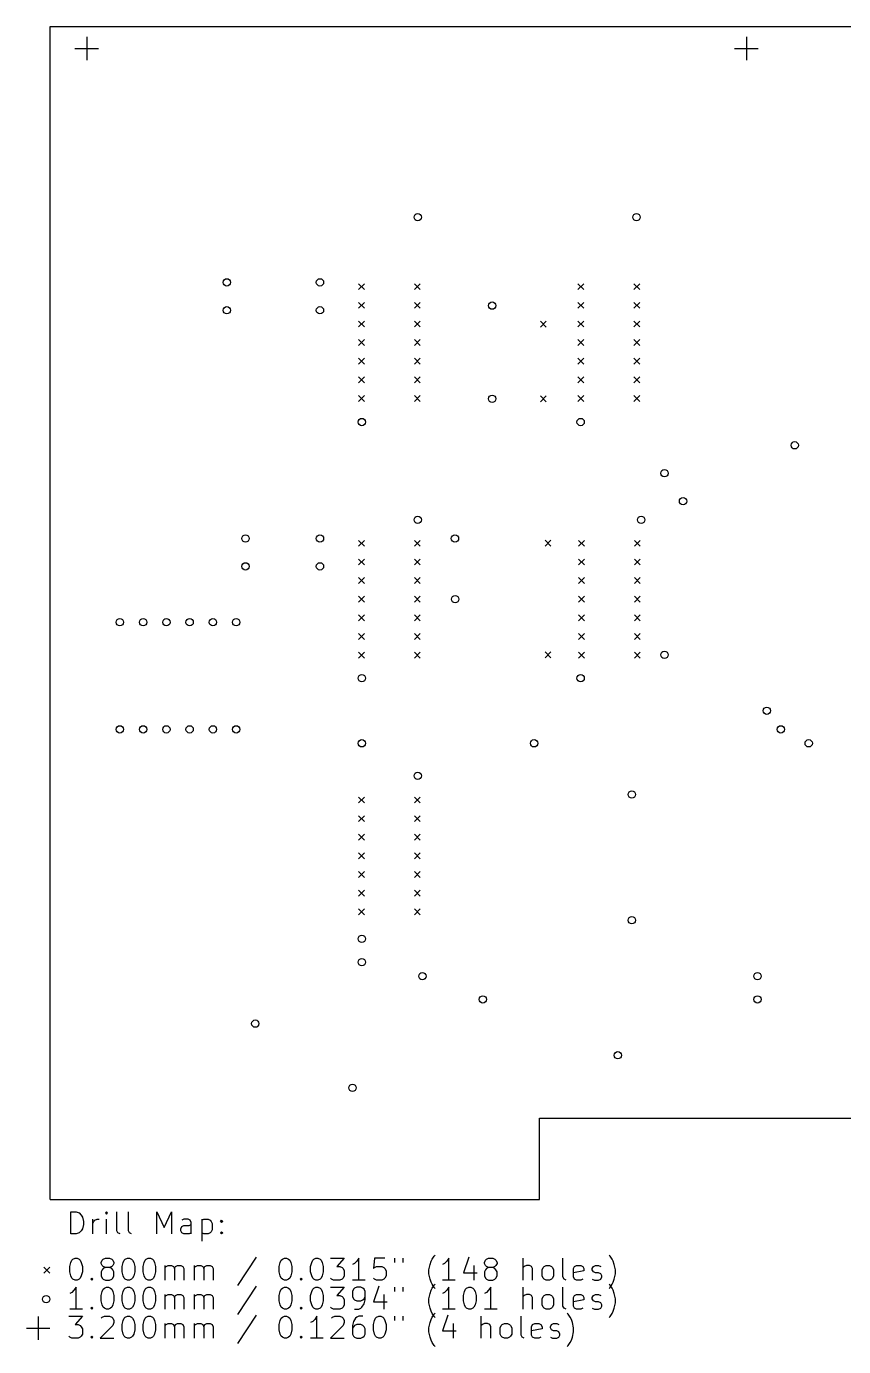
# Model space of a CAD drawing. Extents: x 1.25 to 10.04, y -7.68 to -0.59.
# Drawn here: x 1.25 to 5.64, y -7.68 to -0.59 of the extents above; entities that cross this region are included whole.
import ezdxf

# ---------------------------------------------------------------- set-up
doc = ezdxf.new("R2010")
doc.units = 0
doc.header["$MEASUREMENT"] = 0
doc.layers.add('BLACK', color=7, linetype='CONTINUOUS')

msp = doc.modelspace()

# ---------------------------------------------------------------- linework, layer by layer
at = {"layer": 'BLACK', "linetype": 'CONTINUOUS'}
for p, q in [((1.37795, -0.59055), (10.0394, -0.59055)), ((1.37795, -6.88976), (1.37795, -0.59055)), ((1.51181, -0.70866), (1.6378, -0.70866)), ((1.5748, -0.64567), (1.5748, -0.77165)), ((5.05512, -0.70866), (5.1811, -0.70866)), ((5.11811, -0.64567), (5.11811, -0.77165)), ((3.03543, -1.97244), (3.06693, -2.00394)), ((3.06693, -1.97244), (3.03543, -2.00394)), ((3.33543, -1.97244), (3.36693, -2.00394)), ((3.36693, -1.97244), (3.33543, -2.00394)), ((4.21378, -1.97244), (4.24528, -2.00394)), ((4.24528, -1.97244), (4.21378, -2.00394)), ((4.51378, -1.97244), (4.54528, -2.00394)), ((4.54528, -1.97244), (4.51378, -2.00394)), ((3.03543, -2.07244), (3.06693, -2.10394)), ((3.06693, -2.07244), (3.03543, -2.10394)), ((3.33543, -2.07244), (3.36693, -2.10394)), ((3.36693, -2.07244), (3.33543, -2.10394)), ((4.21378, -2.07244), (4.24528, -2.10394)), ((4.24528, -2.07244), (4.21378, -2.10394)), ((4.51378, -2.07244), (4.54528, -2.10394)), ((4.54528, -2.07244), (4.51378, -2.10394)), ((3.03543, -2.17244), (3.06693, -2.20394)), ((3.06693, -2.17244), (3.03543, -2.20394)), ((3.33543, -2.17244), (3.36693, -2.20394)), ((3.36693, -2.17244), (3.33543, -2.20394)), ((4.0122, -2.17402), (4.0437, -2.20551)), ((4.0437, -2.17402), (4.0122, -2.20551)), ((4.21378, -2.17244), (4.24528, -2.20394)), ((4.24528, -2.17244), (4.21378, -2.20394)), ((4.51378, -2.17244), (4.54528, -2.20394)), ((4.54528, -2.17244), (4.51378, -2.20394)), ((3.03543, -2.27244), (3.06693, -2.30394)), ((3.06693, -2.27244), (3.03543, -2.30394)), ((3.33543, -2.27244), (3.36693, -2.30394)), ((3.36693, -2.27244), (3.33543, -2.30394)), ((4.21378, -2.27244), (4.24528, -2.30394)), ((4.24528, -2.27244), (4.21378, -2.30394)), ((4.51378, -2.27244), (4.54528, -2.30394)), ((4.54528, -2.27244), (4.51378, -2.30394)), ((3.03543, -2.37244), (3.06693, -2.40394)), ((3.06693, -2.37244), (3.03543, -2.40394)), ((3.33543, -2.37244), (3.36693, -2.40394)), ((3.36693, -2.37244), (3.33543, -2.40394)), ((4.21378, -2.37244), (4.24528, -2.40394)), ((4.24528, -2.37244), (4.21378, -2.40394)), ((4.51378, -2.37244), (4.54528, -2.40394)), ((4.54528, -2.37244), (4.51378, -2.40394)), ((3.03543, -2.47244), (3.06693, -2.50394)), ((3.06693, -2.47244), (3.03543, -2.50394)), ((3.33543, -2.47244), (3.36693, -2.50394)), ((3.36693, -2.47244), (3.33543, -2.50394)), ((4.21378, -2.47244), (4.24528, -2.50394)), ((4.24528, -2.47244), (4.21378, -2.50394)), ((4.51378, -2.47244), (4.54528, -2.50394)), ((4.54528, -2.47244), (4.51378, -2.50394)), ((3.03543, -2.57244), (3.06693, -2.60394)), ((3.06693, -2.57244), (3.03543, -2.60394)), ((3.33543, -2.57244), (3.36693, -2.60394)), ((3.36693, -2.57244), (3.33543, -2.60394)), ((4.0122, -2.57402), (4.0437, -2.60551)), ((4.0437, -2.57402), (4.0122, -2.60551)), ((4.21378, -2.57244), (4.24528, -2.60394)), ((4.24528, -2.57244), (4.21378, -2.60394)), ((4.51378, -2.57244), (4.54528, -2.60394)), ((4.54528, -2.57244), (4.51378, -2.60394)), ((3.03543, -3.35039), (3.06693, -3.38189)), ((3.06693, -3.35039), (3.03543, -3.38189)), ((3.33543, -3.35039), (3.36693, -3.38189)), ((3.36693, -3.35039), (3.33543, -3.38189)), ((4.0372, -3.34902), (4.0687, -3.38051)), ((4.0687, -3.34902), (4.0372, -3.38051)), ((4.21654, -3.35039), (4.24803, -3.38189)), ((4.24803, -3.35039), (4.21654, -3.38189)), ((4.51654, -3.35039), (4.54803, -3.38189)), ((4.54803, -3.35039), (4.51654, -3.38189)), ((3.03543, -3.45039), (3.06693, -3.48189)), ((3.06693, -3.45039), (3.03543, -3.48189)), ((3.33543, -3.45039), (3.36693, -3.48189)), ((3.36693, -3.45039), (3.33543, -3.48189)), ((4.21654, -3.45039), (4.24803, -3.48189)), ((4.24803, -3.45039), (4.21654, -3.48189)), ((4.51654, -3.45039), (4.54803, -3.48189)), ((4.54803, -3.45039), (4.51654, -3.48189)), ((3.03543, -3.55039), (3.06693, -3.58189)), ((3.06693, -3.55039), (3.03543, -3.58189)), ((3.33543, -3.55039), (3.36693, -3.58189)), ((3.36693, -3.55039), (3.33543, -3.58189)), ((4.21654, -3.55039), (4.24803, -3.58189)), ((4.24803, -3.55039), (4.21654, -3.58189)), ((4.51654, -3.55039), (4.54803, -3.58189)), ((4.54803, -3.55039), (4.51654, -3.58189)), ((3.03543, -3.65039), (3.06693, -3.68189)), ((3.06693, -3.65039), (3.03543, -3.68189)), ((3.33543, -3.65039), (3.36693, -3.68189)), ((3.36693, -3.65039), (3.33543, -3.68189)), ((4.21654, -3.65039), (4.24803, -3.68189)), ((4.24803, -3.65039), (4.21654, -3.68189)), ((4.51654, -3.65039), (4.54803, -3.68189)), ((4.54803, -3.65039), (4.51654, -3.68189)), ((3.03543, -3.75039), (3.06693, -3.78189)), ((3.06693, -3.75039), (3.03543, -3.78189)), ((3.33543, -3.75039), (3.36693, -3.78189)), ((3.36693, -3.75039), (3.33543, -3.78189)), ((4.21654, -3.75039), (4.24803, -3.78189)), ((4.24803, -3.75039), (4.21654, -3.78189)), ((4.51654, -3.75039), (4.54803, -3.78189)), ((4.54803, -3.75039), (4.51654, -3.78189)), ((3.03543, -3.85039), (3.06693, -3.88189)), ((3.06693, -3.85039), (3.03543, -3.88189)), ((3.33543, -3.85039), (3.36693, -3.88189)), ((3.36693, -3.85039), (3.33543, -3.88189)), ((4.21654, -3.85039), (4.24803, -3.88189)), ((4.24803, -3.85039), (4.21654, -3.88189)), ((4.51654, -3.85039), (4.54803, -3.88189)), ((4.54803, -3.85039), (4.51654, -3.88189)), ((3.03543, -3.95039), (3.06693, -3.98189)), ((3.06693, -3.95039), (3.03543, -3.98189)), ((3.33543, -3.95039), (3.36693, -3.98189)), ((3.36693, -3.95039), (3.33543, -3.98189)), ((4.0372, -3.94902), (4.0687, -3.98051)), ((4.0687, -3.94902), (4.0372, -3.98051)), ((4.21654, -3.95039), (4.24803, -3.98189)), ((4.24803, -3.95039), (4.21654, -3.98189)), ((4.51654, -3.95039), (4.54803, -3.98189)), ((4.54803, -3.95039), (4.51654, -3.98189)), ((3.03543, -4.72835), (3.06693, -4.75984)), ((3.06693, -4.72835), (3.03543, -4.75984)), ((3.33543, -4.72835), (3.36693, -4.75984)), ((3.36693, -4.72835), (3.33543, -4.75984)), ((3.03543, -4.82835), (3.06693, -4.85984)), ((3.06693, -4.82835), (3.03543, -4.85984)), ((3.33543, -4.82835), (3.36693, -4.85984)), ((3.36693, -4.82835), (3.33543, -4.85984)), ((3.03543, -4.92835), (3.06693, -4.95984)), ((3.06693, -4.92835), (3.03543, -4.95984)), ((3.33543, -4.92835), (3.36693, -4.95984)), ((3.36693, -4.92835), (3.33543, -4.95984)), ((3.03543, -5.02835), (3.06693, -5.05984)), ((3.06693, -5.02835), (3.03543, -5.05984)), ((3.33543, -5.02835), (3.36693, -5.05984)), ((3.36693, -5.02835), (3.33543, -5.05984)), ((3.03543, -5.12835), (3.06693, -5.15984)), ((3.06693, -5.12835), (3.03543, -5.15984)), ((3.33543, -5.12835), (3.36693, -5.15984)), ((3.36693, -5.12835), (3.33543, -5.15984)), ((3.03543, -5.22835), (3.06693, -5.25984)), ((3.06693, -5.22835), (3.03543, -5.25984)), ((3.33543, -5.22835), (3.36693, -5.25984)), ((3.36693, -5.22835), (3.33543, -5.25984)), ((3.03543, -5.32835), (3.06693, -5.35984)), ((3.06693, -5.32835), (3.03543, -5.35984)), ((3.33543, -5.32835), (3.36693, -5.35984)), ((3.36693, -5.32835), (3.33543, -5.35984)), ((4.00787, -6.45276), (7.38976, -6.45276)), ((4.00787, -6.88976), (4.00787, -6.45276)), ((1.37795, -6.88976), (4.00787, -6.88976)), ((1.48974, -7.0741), (1.48974, -6.95599)), ((1.48974, -6.95599), (1.51786, -6.95599)), ((1.51786, -6.95599), (1.53473, -6.96161)), ((1.53473, -6.96161), (1.54598, -6.97286)), ((1.54598, -6.97286), (1.5516, -6.98411)), ((1.5516, -6.98411), (1.55723, -7.00661)), ((1.55723, -7.00661), (1.55723, -7.02348)), ((1.60785, -7.0741), (1.60785, -6.99536)), ((1.60785, -7.01786), (1.61347, -7.00661)), ((1.61347, -7.00661), (1.61909, -7.00098)), ((1.61909, -7.00098), (1.63034, -6.99536)), ((1.63034, -6.99536), (1.64159, -6.99536)), ((1.68096, -6.95599), (1.67534, -6.96161)), ((1.67534, -6.96161), (1.68096, -6.96724)), ((1.68659, -6.96161), (1.68096, -6.95599)), ((1.68096, -6.95599), (1.68096, -6.96724)), ((1.68096, -6.96724), (1.68659, -6.96161)), ((1.68096, -7.0741), (1.68096, -6.99536)), ((1.7372, -7.05723), (1.7372, -6.95599)), ((1.79907, -7.05723), (1.79907, -6.95599)), ((1.95093, -7.0741), (1.95093, -6.95599)), ((1.95093, -6.95599), (1.9903, -7.04035)), ((1.9903, -7.04035), (2.02967, -6.95599)), ((2.02967, -6.95599), (2.02967, -7.0741)), ((2.09716, -6.99536), (2.08591, -7.00098)), ((2.11966, -6.99536), (2.09716, -6.99536)), ((2.13091, -7.00098), (2.11966, -6.99536)), ((2.13653, -7.01223), (2.13091, -7.00098)), ((2.13653, -7.0741), (2.13653, -7.01223)), ((2.19277, -6.99536), (2.19277, -7.11347)), ((2.19277, -7.00098), (2.20402, -6.99536)), ((2.20402, -6.99536), (2.22652, -6.99536)), ((2.22652, -6.99536), (2.23777, -7.00098)), ((2.23777, -7.00098), (2.24339, -7.00661)), ((2.24339, -7.00661), (2.24902, -7.01786)), ((2.29401, -7.00661), (2.29963, -7.00098)), ((2.29963, -7.01223), (2.29401, -7.00661)), ((2.29963, -7.00098), (2.30526, -7.00661)), ((2.29963, -7.00098), (2.29963, -7.01223)), ((2.30526, -7.00661), (2.29963, -7.01223)), ((1.51786, -7.0741), (1.48974, -7.0741)), ((1.53473, -7.06848), (1.51786, -7.0741)), ((1.54598, -7.05723), (1.53473, -7.06848)), ((1.5516, -7.04598), (1.54598, -7.05723)), ((1.55723, -7.02348), (1.5516, -7.04598)), ((1.74283, -7.06848), (1.7372, -7.05723)), ((1.75408, -7.0741), (1.74283, -7.06848)), ((1.8047, -7.06848), (1.79907, -7.05723)), ((1.81594, -7.0741), (1.8047, -7.06848)), ((2.08029, -7.04598), (2.08591, -7.03473)), ((2.08029, -7.05723), (2.08029, -7.04598)), ((2.08591, -7.06848), (2.08029, -7.05723)), ((2.08591, -7.03473), (2.09716, -7.02911)), ((2.09716, -7.0741), (2.08591, -7.06848)), ((2.09716, -7.02911), (2.12528, -7.02911)), ((2.12528, -7.0741), (2.09716, -7.0741)), ((2.12528, -7.02911), (2.13653, -7.02348)), ((2.13653, -7.06848), (2.12528, -7.0741)), ((2.20402, -7.0741), (2.19277, -7.06848)), ((2.22652, -7.0741), (2.20402, -7.0741)), ((2.23777, -7.06848), (2.22652, -7.0741)), ((2.24339, -7.06285), (2.23777, -7.06848)), ((2.24902, -7.0516), (2.24339, -7.06285)), ((2.24902, -7.01786), (2.24902, -7.0516)), ((2.29401, -7.06848), (2.29963, -7.06285)), ((2.29963, -7.0741), (2.29401, -7.06848)), ((2.29963, -7.06285), (2.30526, -7.06848)), ((2.29963, -7.06285), (2.29963, -7.0741)), ((2.30526, -7.06848), (2.29963, -7.0741)), ((1.48411, -7.24902), (1.48974, -7.22652)), ((1.48974, -7.22652), (1.49536, -7.21527)), ((1.49536, -7.21527), (1.50098, -7.20965)), ((1.50098, -7.20965), (1.51223, -7.20402)), ((1.51223, -7.20402), (1.52348, -7.20402)), ((1.52348, -7.20402), (1.53473, -7.20965)), ((1.53473, -7.20965), (1.54035, -7.21527)), ((1.54035, -7.21527), (1.54598, -7.22652)), ((1.54598, -7.22652), (1.5516, -7.24902)), ((1.65284, -7.22652), (1.65846, -7.21527)), ((1.65284, -7.23214), (1.65284, -7.22652)), ((1.65846, -7.21527), (1.66409, -7.20965)), ((1.66409, -7.20965), (1.67534, -7.20402)), ((1.67534, -7.20402), (1.69783, -7.20402)), ((1.69783, -7.20402), (1.70908, -7.20965)), ((1.70908, -7.20965), (1.71471, -7.21527)), ((1.71471, -7.21527), (1.72033, -7.22652)), ((1.72033, -7.22652), (1.72033, -7.23214)), ((1.76533, -7.24902), (1.77095, -7.22652)), ((1.77095, -7.22652), (1.77657, -7.21527)), ((1.77657, -7.21527), (1.7822, -7.20965)), ((1.7822, -7.20965), (1.79345, -7.20402)), ((1.79345, -7.20402), (1.8047, -7.20402)), ((1.8047, -7.20402), (1.81594, -7.20965)), ((1.81594, -7.20965), (1.82157, -7.21527)), ((1.82157, -7.21527), (1.82719, -7.22652)), ((1.82719, -7.22652), (1.83282, -7.24902)), ((1.87781, -7.24902), (1.88344, -7.22652)), ((1.88344, -7.22652), (1.88906, -7.21527)), ((1.88906, -7.21527), (1.89468, -7.20965)), ((1.89468, -7.20965), (1.90593, -7.20402)), ((1.90593, -7.20402), (1.91718, -7.20402)), ((1.91718, -7.20402), (1.92843, -7.20965)), ((1.92843, -7.20965), (1.93406, -7.21527)), ((1.93406, -7.21527), (1.93968, -7.22652)), ((1.93968, -7.22652), (1.9453, -7.24902)), ((2.48524, -7.1984), (2.384, -7.35025)), ((2.60897, -7.24902), (2.6146, -7.22652)), ((2.6146, -7.22652), (2.62022, -7.21527)), ((2.62022, -7.21527), (2.62584, -7.20965)), ((2.62584, -7.20965), (2.63709, -7.20402)), ((2.63709, -7.20402), (2.64834, -7.20402)), ((2.64834, -7.20402), (2.65959, -7.20965)), ((2.65959, -7.20965), (2.66521, -7.21527)), ((2.66521, -7.21527), (2.67084, -7.22652)), ((2.67084, -7.22652), (2.67646, -7.24902)), ((2.7777, -7.24902), (2.78332, -7.22652)), ((2.78332, -7.22652), (2.78895, -7.21527)), ((2.78895, -7.21527), (2.79457, -7.20965)), ((2.79457, -7.20965), (2.80582, -7.20402)), ((2.80582, -7.20402), (2.81707, -7.20402)), ((2.81707, -7.20402), (2.82832, -7.20965)), ((2.82832, -7.20965), (2.83394, -7.21527)), ((2.83394, -7.21527), (2.83957, -7.22652)), ((2.83957, -7.22652), (2.84519, -7.24902)), ((2.88456, -7.20402), (2.95768, -7.20402)), ((2.95768, -7.20402), (2.91831, -7.24902)), ((3.02517, -7.22089), (3.01392, -7.23214)), ((3.03642, -7.20402), (3.02517, -7.22089)), ((3.03642, -7.32213), (3.03642, -7.20402)), ((3.12078, -7.20402), (3.11516, -7.26026)), ((3.17702, -7.20402), (3.12078, -7.20402)), ((3.22764, -7.20402), (3.22764, -7.22652)), ((3.27264, -7.20402), (3.27264, -7.22652)), ((3.41887, -7.23777), (3.42449, -7.22089)), ((3.42449, -7.22089), (3.43012, -7.20965)), ((3.43012, -7.20965), (3.44137, -7.19277)), ((3.44137, -7.19277), (3.44699, -7.18715)), ((3.50886, -7.22089), (3.49761, -7.23214)), ((3.52011, -7.20402), (3.50886, -7.22089)), ((3.52011, -7.32213), (3.52011, -7.20402)), ((3.62697, -7.1984), (3.59885, -7.28276)), ((3.71133, -7.22652), (3.71696, -7.21527)), ((3.71133, -7.23214), (3.71133, -7.22652)), ((3.71696, -7.21527), (3.72258, -7.20965)), ((3.72258, -7.20965), (3.73383, -7.20402)), ((3.73383, -7.20402), (3.75633, -7.20402)), ((3.75633, -7.20402), (3.76758, -7.20965)), ((3.76758, -7.20965), (3.7732, -7.21527)), ((3.7732, -7.21527), (3.77882, -7.22652)), ((3.77882, -7.22652), (3.77882, -7.23214)), ((3.91943, -7.32213), (3.91943, -7.20402)), ((4.13316, -7.30526), (4.13316, -7.20402)), ((4.38625, -7.19277), (4.38062, -7.18715)), ((4.3975, -7.20965), (4.38625, -7.19277)), ((4.40312, -7.22089), (4.3975, -7.20965)), ((4.40875, -7.23777), (4.40312, -7.22089)), ((1.34547, -7.25295), (1.37697, -7.28445)), ((1.37697, -7.25295), (1.34547, -7.28445)), ((1.48411, -7.27714), (1.48411, -7.24902)), ((1.48974, -7.29963), (1.48411, -7.27714)), ((1.49536, -7.31088), (1.48974, -7.29963)), ((1.54598, -7.29963), (1.54035, -7.31088)), ((1.5516, -7.27714), (1.54598, -7.29963)), ((1.5516, -7.24902), (1.5516, -7.27714)), ((1.65846, -7.24339), (1.65284, -7.23214)), ((1.65846, -7.26589), (1.65284, -7.27714)), ((1.65284, -7.27714), (1.65284, -7.29963)), ((1.65284, -7.29963), (1.65846, -7.31088)), ((1.66409, -7.24902), (1.65846, -7.24339)), ((1.66409, -7.26026), (1.65846, -7.26589)), ((1.67534, -7.25464), (1.66409, -7.24902)), ((1.67534, -7.25464), (1.66409, -7.26026)), ((1.69783, -7.25464), (1.67534, -7.25464)), ((1.70908, -7.24902), (1.69783, -7.25464)), ((1.70908, -7.26026), (1.69783, -7.25464)), ((1.71471, -7.24339), (1.70908, -7.24902)), ((1.71471, -7.26589), (1.70908, -7.26026)), ((1.72033, -7.23214), (1.71471, -7.24339)), ((1.72033, -7.27714), (1.71471, -7.26589)), ((1.71471, -7.31088), (1.72033, -7.29963)), ((1.72033, -7.29963), (1.72033, -7.27714)), ((1.76533, -7.27714), (1.76533, -7.24902)), ((1.77095, -7.29963), (1.76533, -7.27714)), ((1.77657, -7.31088), (1.77095, -7.29963)), ((1.82719, -7.29963), (1.82157, -7.31088)), ((1.83282, -7.27714), (1.82719, -7.29963)), ((1.83282, -7.24902), (1.83282, -7.27714)), ((1.87781, -7.27714), (1.87781, -7.24902)), ((1.88344, -7.29963), (1.87781, -7.27714)), ((1.88906, -7.31088), (1.88344, -7.29963)), ((1.93968, -7.29963), (1.93406, -7.31088)), ((1.9453, -7.27714), (1.93968, -7.29963)), ((1.9453, -7.24902), (1.9453, -7.27714)), ((1.99592, -7.32213), (1.99592, -7.24339)), ((1.99592, -7.25464), (2.00155, -7.24902)), ((2.00155, -7.24902), (2.0128, -7.24339)), ((2.0128, -7.24339), (2.02967, -7.24339)), ((2.02967, -7.24339), (2.04092, -7.24902)), ((2.04092, -7.24902), (2.04654, -7.26026)), ((2.04654, -7.26026), (2.05217, -7.24902)), ((2.04654, -7.26026), (2.04654, -7.32213)), ((2.05217, -7.24902), (2.06341, -7.24339)), ((2.06341, -7.24339), (2.08029, -7.24339)), ((2.08029, -7.24339), (2.09154, -7.24902)), ((2.09154, -7.24902), (2.09716, -7.26026)), ((2.09716, -7.26026), (2.09716, -7.32213)), ((2.1534, -7.32213), (2.1534, -7.24339)), ((2.1534, -7.25464), (2.15903, -7.24902)), ((2.15903, -7.24902), (2.17028, -7.24339)), ((2.17028, -7.24339), (2.18715, -7.24339)), ((2.18715, -7.24339), (2.1984, -7.24902)), ((2.1984, -7.24902), (2.20402, -7.26026)), ((2.20402, -7.26026), (2.20965, -7.24902)), ((2.20402, -7.26026), (2.20402, -7.32213)), ((2.20965, -7.24902), (2.22089, -7.24339)), ((2.22089, -7.24339), (2.23777, -7.24339)), ((2.23777, -7.24339), (2.24902, -7.24902)), ((2.24902, -7.24902), (2.25464, -7.26026)), ((2.25464, -7.26026), (2.25464, -7.32213)), ((2.60897, -7.27714), (2.60897, -7.24902)), ((2.6146, -7.29963), (2.60897, -7.27714)), ((2.62022, -7.31088), (2.6146, -7.29963)), ((2.67084, -7.29963), (2.66521, -7.31088)), ((2.67646, -7.27714), (2.67084, -7.29963)), ((2.67646, -7.24902), (2.67646, -7.27714)), ((2.7777, -7.27714), (2.7777, -7.24902)), ((2.78332, -7.29963), (2.7777, -7.27714)), ((2.78895, -7.31088), (2.78332, -7.29963)), ((2.83957, -7.29963), (2.83394, -7.31088)), ((2.84519, -7.27714), (2.83957, -7.29963)), ((2.84519, -7.24902), (2.84519, -7.27714)), ((2.91831, -7.24902), (2.93518, -7.24902)), ((2.93518, -7.24902), (2.94643, -7.25464)), ((2.94643, -7.25464), (2.95205, -7.26026)), ((2.95205, -7.26026), (2.95768, -7.27151)), ((2.95768, -7.29963), (2.95205, -7.31088)), ((2.95768, -7.27151), (2.95768, -7.29963)), ((3.01392, -7.23214), (3.00267, -7.23777)), ((3.11516, -7.26026), (3.12078, -7.25464)), ((3.12078, -7.25464), (3.13203, -7.24902)), ((3.13203, -7.24902), (3.16015, -7.24902)), ((3.16015, -7.24902), (3.1714, -7.25464)), ((3.1714, -7.25464), (3.17702, -7.26026)), ((3.17702, -7.26026), (3.18265, -7.27151)), ((3.18265, -7.29963), (3.17702, -7.31088)), ((3.18265, -7.27151), (3.18265, -7.29963)), ((3.41325, -7.26589), (3.41887, -7.23777)), ((3.41325, -7.28839), (3.41325, -7.26589)), ((3.41887, -7.31651), (3.41325, -7.28839)), ((3.49761, -7.23214), (3.48636, -7.23777)), ((3.59885, -7.28276), (3.67196, -7.28276)), ((3.65509, -7.24339), (3.65509, -7.32213)), ((3.71696, -7.24339), (3.71133, -7.23214)), ((3.71696, -7.26589), (3.71133, -7.27714)), ((3.71133, -7.27714), (3.71133, -7.29963)), ((3.71133, -7.29963), (3.71696, -7.31088)), ((3.72258, -7.24902), (3.71696, -7.24339)), ((3.72258, -7.26026), (3.71696, -7.26589)), ((3.73383, -7.25464), (3.72258, -7.24902)), ((3.73383, -7.25464), (3.72258, -7.26026)), ((3.75633, -7.25464), (3.73383, -7.25464)), ((3.76758, -7.24902), (3.75633, -7.25464)), ((3.76758, -7.26026), (3.75633, -7.25464)), ((3.7732, -7.24339), (3.76758, -7.24902)), ((3.7732, -7.26589), (3.76758, -7.26026)), ((3.77882, -7.23214), (3.7732, -7.24339)), ((3.77882, -7.27714), (3.7732, -7.26589)), ((3.7732, -7.31088), (3.77882, -7.29963)), ((3.77882, -7.29963), (3.77882, -7.27714)), ((3.92506, -7.24902), (3.91943, -7.25464)), ((3.9363, -7.24339), (3.92506, -7.24902)), ((3.95318, -7.24339), (3.9363, -7.24339)), ((3.96443, -7.24902), (3.95318, -7.24339)), ((3.97005, -7.26026), (3.96443, -7.24902)), ((3.97005, -7.32213), (3.97005, -7.26026)), ((4.02067, -7.26589), (4.02629, -7.25464)), ((4.02067, -7.29963), (4.02067, -7.26589)), ((4.02629, -7.31088), (4.02067, -7.29963)), ((4.02629, -7.25464), (4.03192, -7.24902)), ((4.03192, -7.24902), (4.04317, -7.24339)), ((4.04317, -7.24339), (4.06004, -7.24339)), ((4.06004, -7.24339), (4.07129, -7.24902)), ((4.07129, -7.24902), (4.07691, -7.25464)), ((4.07691, -7.25464), (4.08254, -7.26589)), ((4.08254, -7.29963), (4.07691, -7.31088)), ((4.08254, -7.26589), (4.08254, -7.29963)), ((4.1894, -7.26026), (4.19502, -7.24902)), ((4.1894, -7.30526), (4.1894, -7.26026)), ((4.24564, -7.27151), (4.1894, -7.28276)), ((4.19502, -7.24902), (4.20627, -7.24339)), ((4.20627, -7.24339), (4.22877, -7.24339)), ((4.22877, -7.24339), (4.24002, -7.24902)), ((4.24002, -7.24902), (4.24564, -7.26026)), ((4.24564, -7.26026), (4.24564, -7.27151)), ((4.29064, -7.26026), (4.29626, -7.24902)), ((4.29064, -7.26589), (4.29064, -7.26026)), ((4.29626, -7.27714), (4.29064, -7.26589)), ((4.29626, -7.24902), (4.30751, -7.24339)), ((4.30751, -7.28276), (4.29626, -7.27714)), ((4.30751, -7.24339), (4.32438, -7.24339)), ((4.32438, -7.28276), (4.30751, -7.28276)), ((4.32438, -7.24339), (4.33563, -7.24902)), ((4.33563, -7.28839), (4.32438, -7.28276)), ((4.34125, -7.29963), (4.33563, -7.28839)), ((4.34125, -7.30526), (4.34125, -7.29963)), ((4.41437, -7.26589), (4.40875, -7.23777)), ((4.40875, -7.31651), (4.41437, -7.28839)), ((4.41437, -7.28839), (4.41437, -7.26589)), ((1.50098, -7.31651), (1.49536, -7.31088)), ((1.51223, -7.32213), (1.50098, -7.31651)), ((1.51786, -7.35993), (1.50661, -7.3768)), ((1.52348, -7.32213), (1.51223, -7.32213)), ((1.51786, -7.47804), (1.51786, -7.35993)), ((1.53473, -7.31651), (1.52348, -7.32213)), ((1.54035, -7.31088), (1.53473, -7.31651)), ((1.5966, -7.31651), (1.60222, -7.31088)), ((1.60222, -7.32213), (1.5966, -7.31651)), ((1.60222, -7.31088), (1.60785, -7.31651)), ((1.60222, -7.31088), (1.60222, -7.32213)), ((1.60785, -7.31651), (1.60222, -7.32213)), ((1.65846, -7.31088), (1.66409, -7.31651)), ((1.65846, -7.38242), (1.66409, -7.37118)), ((1.66409, -7.31651), (1.67534, -7.32213)), ((1.66409, -7.37118), (1.66971, -7.36555)), ((1.66971, -7.36555), (1.68096, -7.35993)), ((1.67534, -7.32213), (1.69783, -7.32213)), ((1.68096, -7.35993), (1.69221, -7.35993)), ((1.69221, -7.35993), (1.70346, -7.36555)), ((1.69783, -7.32213), (1.70908, -7.31651)), ((1.70346, -7.36555), (1.70908, -7.37118)), ((1.70908, -7.31651), (1.71471, -7.31088)), ((1.70908, -7.37118), (1.71471, -7.38242)), ((1.77095, -7.38242), (1.77657, -7.37118)), ((1.7822, -7.31651), (1.77657, -7.31088)), ((1.77657, -7.37118), (1.7822, -7.36555)), ((1.79345, -7.32213), (1.7822, -7.31651)), ((1.7822, -7.36555), (1.79345, -7.35993)), ((1.8047, -7.32213), (1.79345, -7.32213)), ((1.79345, -7.35993), (1.8047, -7.35993)), ((1.81594, -7.31651), (1.8047, -7.32213)), ((1.8047, -7.35993), (1.81594, -7.36555)), ((1.82157, -7.31088), (1.81594, -7.31651)), ((1.81594, -7.36555), (1.82157, -7.37118)), ((1.82157, -7.37118), (1.82719, -7.38242)), ((1.88344, -7.38242), (1.88906, -7.37118)), ((1.89468, -7.31651), (1.88906, -7.31088)), ((1.88906, -7.37118), (1.89468, -7.36555)), ((1.90593, -7.32213), (1.89468, -7.31651)), ((1.89468, -7.36555), (1.90593, -7.35993)), ((1.91718, -7.32213), (1.90593, -7.32213)), ((1.90593, -7.35993), (1.91718, -7.35993)), ((1.92843, -7.31651), (1.91718, -7.32213)), ((1.91718, -7.35993), (1.92843, -7.36555)), ((1.93406, -7.31088), (1.92843, -7.31651)), ((1.92843, -7.36555), (1.93406, -7.37118)), ((1.93406, -7.37118), (1.93968, -7.38242)), ((2.48524, -7.3543), (2.384, -7.50616)), ((2.6146, -7.38242), (2.62022, -7.37118)), ((2.62584, -7.31651), (2.62022, -7.31088)), ((2.62022, -7.37118), (2.62584, -7.36555)), ((2.63709, -7.32213), (2.62584, -7.31651)), ((2.62584, -7.36555), (2.63709, -7.35993)), ((2.64834, -7.32213), (2.63709, -7.32213)), ((2.63709, -7.35993), (2.64834, -7.35993)), ((2.65959, -7.31651), (2.64834, -7.32213)), ((2.64834, -7.35993), (2.65959, -7.36555)), ((2.66521, -7.31088), (2.65959, -7.31651)), ((2.65959, -7.36555), (2.66521, -7.37118)), ((2.66521, -7.37118), (2.67084, -7.38242)), ((2.72146, -7.31651), (2.72708, -7.31088)), ((2.72708, -7.32213), (2.72146, -7.31651)), ((2.72708, -7.31088), (2.73271, -7.31651)), ((2.72708, -7.31088), (2.72708, -7.32213)), ((2.73271, -7.31651), (2.72708, -7.32213)), ((2.78332, -7.38242), (2.78895, -7.37118)), ((2.79457, -7.31651), (2.78895, -7.31088)), ((2.78895, -7.37118), (2.79457, -7.36555)), ((2.80582, -7.32213), (2.79457, -7.31651)), ((2.79457, -7.36555), (2.80582, -7.35993)), ((2.81707, -7.32213), (2.80582, -7.32213)), ((2.80582, -7.35993), (2.81707, -7.35993)), ((2.82832, -7.31651), (2.81707, -7.32213)), ((2.81707, -7.35993), (2.82832, -7.36555)), ((2.83394, -7.31088), (2.82832, -7.31651)), ((2.82832, -7.36555), (2.83394, -7.37118)), ((2.83394, -7.37118), (2.83957, -7.38242)), ((2.89019, -7.31651), (2.88456, -7.31088)), ((2.88456, -7.35993), (2.95768, -7.35993)), ((2.90143, -7.32213), (2.89019, -7.31651)), ((2.93518, -7.32213), (2.90143, -7.32213)), ((2.95768, -7.35993), (2.91831, -7.40492)), ((2.94643, -7.31651), (2.93518, -7.32213)), ((2.95205, -7.31088), (2.94643, -7.31651)), ((3.07016, -7.32213), (3.00267, -7.32213)), ((3.0083, -7.37118), (3.00267, -7.38242)), ((3.01392, -7.36555), (3.0083, -7.37118)), ((3.02517, -7.35993), (3.01392, -7.36555)), ((3.04767, -7.35993), (3.02517, -7.35993)), ((3.05891, -7.36555), (3.04767, -7.35993)), ((3.06454, -7.37118), (3.05891, -7.36555)), ((3.07016, -7.38242), (3.06454, -7.37118)), ((3.12078, -7.31651), (3.11516, -7.31088)), ((3.14328, -7.3543), (3.11516, -7.43867)), ((3.13203, -7.32213), (3.12078, -7.31651)), ((3.16015, -7.32213), (3.13203, -7.32213)), ((3.1714, -7.31651), (3.16015, -7.32213)), ((3.17702, -7.31088), (3.1714, -7.31651)), ((3.22764, -7.35993), (3.22764, -7.38242)), ((3.27264, -7.35993), (3.27264, -7.38242)), ((3.42449, -7.33338), (3.41887, -7.31651)), ((3.43012, -7.34463), (3.42449, -7.33338)), ((3.42449, -7.3768), (3.43012, -7.36555)), ((3.44137, -7.3615), (3.43012, -7.34463)), ((3.43012, -7.36555), (3.44137, -7.34868)), ((3.44137, -7.34868), (3.44699, -7.34305)), ((3.44699, -7.36713), (3.44137, -7.3615)), ((3.55385, -7.32213), (3.48636, -7.32213)), ((3.52011, -7.35993), (3.50886, -7.3768)), ((3.52011, -7.47804), (3.52011, -7.35993)), ((3.60447, -7.38242), (3.6101, -7.37118)), ((3.6101, -7.37118), (3.61572, -7.36555)), ((3.61572, -7.36555), (3.62697, -7.35993)), ((3.62697, -7.35993), (3.63822, -7.35993)), ((3.63822, -7.35993), (3.64947, -7.36555)), ((3.64947, -7.36555), (3.65509, -7.37118)), ((3.65509, -7.37118), (3.66071, -7.38242)), ((3.71696, -7.31088), (3.72258, -7.31651)), ((3.72258, -7.31651), (3.73383, -7.32213)), ((3.73383, -7.32213), (3.75633, -7.32213)), ((3.74508, -7.35993), (3.73383, -7.3768)), ((3.74508, -7.47804), (3.74508, -7.35993)), ((3.75633, -7.32213), (3.76758, -7.31651)), ((3.76758, -7.31651), (3.7732, -7.31088)), ((3.91943, -7.47804), (3.91943, -7.35993)), ((4.03192, -7.31651), (4.02629, -7.31088)), ((4.04317, -7.32213), (4.03192, -7.31651)), ((4.06004, -7.32213), (4.04317, -7.32213)), ((4.07129, -7.31651), (4.06004, -7.32213)), ((4.07691, -7.31088), (4.07129, -7.31651)), ((4.13878, -7.31651), (4.13316, -7.30526)), ((4.13316, -7.46116), (4.13316, -7.35993)), ((4.15003, -7.32213), (4.13878, -7.31651)), ((4.19502, -7.31651), (4.1894, -7.30526)), ((4.20627, -7.32213), (4.19502, -7.31651)), ((4.22877, -7.32213), (4.20627, -7.32213)), ((4.24002, -7.31651), (4.22877, -7.32213)), ((4.29064, -7.31651), (4.30188, -7.32213)), ((4.30188, -7.32213), (4.32438, -7.32213)), ((4.32438, -7.32213), (4.33563, -7.31651)), ((4.33563, -7.31651), (4.34125, -7.30526)), ((4.38625, -7.34868), (4.38062, -7.34305)), ((4.38062, -7.36713), (4.38625, -7.3615)), ((4.38625, -7.3615), (4.3975, -7.34463)), ((4.3975, -7.36555), (4.38625, -7.34868)), ((4.3975, -7.34463), (4.40312, -7.33338)), ((4.40312, -7.3768), (4.3975, -7.36555)), ((4.40312, -7.33338), (4.40875, -7.31651)), ((1.49536, -7.38805), (1.48411, -7.39367)), ((1.50661, -7.3768), (1.49536, -7.38805)), ((1.65284, -7.40492), (1.65846, -7.38242)), ((1.65284, -7.43304), (1.65284, -7.40492)), ((1.65846, -7.45554), (1.65284, -7.43304)), ((1.71471, -7.38242), (1.72033, -7.40492)), ((1.72033, -7.43304), (1.71471, -7.45554)), ((1.72033, -7.40492), (1.72033, -7.43304)), ((1.76533, -7.40492), (1.77095, -7.38242)), ((1.76533, -7.43304), (1.76533, -7.40492)), ((1.77095, -7.45554), (1.76533, -7.43304)), ((1.82719, -7.38242), (1.83282, -7.40492)), ((1.83282, -7.43304), (1.82719, -7.45554)), ((1.83282, -7.40492), (1.83282, -7.43304)), ((1.87781, -7.40492), (1.88344, -7.38242)), ((1.87781, -7.43304), (1.87781, -7.40492)), ((1.88344, -7.45554), (1.87781, -7.43304)), ((1.93968, -7.38242), (1.9453, -7.40492)), ((1.9453, -7.43304), (1.93968, -7.45554)), ((1.9453, -7.40492), (1.9453, -7.43304)), ((1.99592, -7.47804), (1.99592, -7.3993)), ((1.99592, -7.41055), (2.00155, -7.40492)), ((2.00155, -7.40492), (2.0128, -7.3993)), ((2.0128, -7.3993), (2.02967, -7.3993)), ((2.02967, -7.3993), (2.04092, -7.40492)), ((2.04092, -7.40492), (2.04654, -7.41617)), ((2.04654, -7.41617), (2.05217, -7.40492)), ((2.04654, -7.41617), (2.04654, -7.47804)), ((2.05217, -7.40492), (2.06341, -7.3993)), ((2.06341, -7.3993), (2.08029, -7.3993)), ((2.08029, -7.3993), (2.09154, -7.40492)), ((2.09154, -7.40492), (2.09716, -7.41617)), ((2.09716, -7.41617), (2.09716, -7.47804)), ((2.1534, -7.47804), (2.1534, -7.3993)), ((2.1534, -7.41055), (2.15903, -7.40492)), ((2.15903, -7.40492), (2.17028, -7.3993)), ((2.17028, -7.3993), (2.18715, -7.3993)), ((2.18715, -7.3993), (2.1984, -7.40492)), ((2.1984, -7.40492), (2.20402, -7.41617)), ((2.20402, -7.41617), (2.20965, -7.40492)), ((2.20402, -7.41617), (2.20402, -7.47804)), ((2.20965, -7.40492), (2.22089, -7.3993)), ((2.22089, -7.3993), (2.23777, -7.3993)), ((2.23777, -7.3993), (2.24902, -7.40492)), ((2.24902, -7.40492), (2.25464, -7.41617)), ((2.25464, -7.41617), (2.25464, -7.47804)), ((2.60897, -7.40492), (2.6146, -7.38242)), ((2.60897, -7.43304), (2.60897, -7.40492)), ((2.6146, -7.45554), (2.60897, -7.43304)), ((2.67084, -7.38242), (2.67646, -7.40492)), ((2.67646, -7.43304), (2.67084, -7.45554)), ((2.67646, -7.40492), (2.67646, -7.43304)), ((2.7777, -7.40492), (2.78332, -7.38242)), ((2.7777, -7.43304), (2.7777, -7.40492)), ((2.78332, -7.45554), (2.7777, -7.43304)), ((2.83957, -7.38242), (2.84519, -7.40492)), ((2.84519, -7.43304), (2.83957, -7.45554)), ((2.84519, -7.40492), (2.84519, -7.43304)), ((2.91831, -7.40492), (2.93518, -7.40492)), ((2.93518, -7.40492), (2.94643, -7.41055)), ((2.94643, -7.41055), (2.95205, -7.41617)), ((2.95205, -7.41617), (2.95768, -7.42742)), ((2.95768, -7.42742), (2.95768, -7.45554)), ((3.00267, -7.38242), (3.00267, -7.41055)), ((3.00267, -7.41055), (3.0083, -7.42179)), ((3.0083, -7.42179), (3.01392, -7.42742)), ((3.01392, -7.42742), (3.02517, -7.43304)), ((3.02517, -7.43304), (3.04767, -7.43304)), ((3.04767, -7.43304), (3.05891, -7.42742)), ((3.05891, -7.42742), (3.06454, -7.42179)), ((3.06454, -7.42179), (3.07016, -7.41055)), ((3.06454, -7.44992), (3.07016, -7.42742)), ((3.07016, -7.42742), (3.07016, -7.38242)), ((3.11516, -7.43867), (3.18827, -7.43867)), ((3.1714, -7.3993), (3.1714, -7.47804)), ((3.41325, -7.42179), (3.41887, -7.39367)), ((3.41325, -7.44429), (3.41325, -7.42179)), ((3.41887, -7.39367), (3.42449, -7.3768)), ((3.49761, -7.38805), (3.48636, -7.39367)), ((3.50886, -7.3768), (3.49761, -7.38805)), ((3.59885, -7.40492), (3.60447, -7.38242)), ((3.59885, -7.43304), (3.59885, -7.40492)), ((3.60447, -7.45554), (3.59885, -7.43304)), ((3.66071, -7.38242), (3.66634, -7.40492)), ((3.66634, -7.43304), (3.66071, -7.45554)), ((3.66634, -7.40492), (3.66634, -7.43304)), ((3.72258, -7.38805), (3.71133, -7.39367)), ((3.73383, -7.3768), (3.72258, -7.38805)), ((3.92506, -7.40492), (3.91943, -7.41055)), ((3.9363, -7.3993), (3.92506, -7.40492)), ((3.95318, -7.3993), (3.9363, -7.3993)), ((3.96443, -7.40492), (3.95318, -7.3993)), ((3.97005, -7.41617), (3.96443, -7.40492)), ((3.97005, -7.47804), (3.97005, -7.41617)), ((4.02067, -7.42179), (4.02629, -7.41055)), ((4.02067, -7.45554), (4.02067, -7.42179)), ((4.02629, -7.41055), (4.03192, -7.40492)), ((4.03192, -7.40492), (4.04317, -7.3993)), ((4.04317, -7.3993), (4.06004, -7.3993)), ((4.06004, -7.3993), (4.07129, -7.40492)), ((4.07129, -7.40492), (4.07691, -7.41055)), ((4.07691, -7.41055), (4.08254, -7.42179)), ((4.08254, -7.42179), (4.08254, -7.45554)), ((4.1894, -7.41617), (4.19502, -7.40492)), ((4.1894, -7.46116), (4.1894, -7.41617)), ((4.24564, -7.42742), (4.1894, -7.43867)), ((4.19502, -7.40492), (4.20627, -7.3993)), ((4.20627, -7.3993), (4.22877, -7.3993)), ((4.22877, -7.3993), (4.24002, -7.40492)), ((4.24002, -7.40492), (4.24564, -7.41617)), ((4.24564, -7.41617), (4.24564, -7.42742)), ((4.29064, -7.41617), (4.29626, -7.40492)), ((4.29064, -7.42179), (4.29064, -7.41617)), ((4.29626, -7.43304), (4.29064, -7.42179)), ((4.29626, -7.40492), (4.30751, -7.3993)), ((4.30751, -7.43867), (4.29626, -7.43304)), ((4.30751, -7.3993), (4.32438, -7.3993)), ((4.32438, -7.43867), (4.30751, -7.43867)), ((4.32438, -7.3993), (4.33563, -7.40492)), ((4.33563, -7.44429), (4.32438, -7.43867)), ((4.40875, -7.39367), (4.40312, -7.3768)), ((4.41437, -7.42179), (4.40875, -7.39367)), ((4.41437, -7.44429), (4.41437, -7.42179)), ((1.5516, -7.47804), (1.48411, -7.47804)), ((1.5966, -7.47241), (1.60222, -7.46679)), ((1.60222, -7.47804), (1.5966, -7.47241)), ((1.60222, -7.46679), (1.60785, -7.47241)), ((1.60222, -7.46679), (1.60222, -7.47804)), ((1.60785, -7.47241), (1.60222, -7.47804)), ((1.66409, -7.46679), (1.65846, -7.45554)), ((1.66971, -7.47241), (1.66409, -7.46679)), ((1.68096, -7.47804), (1.66971, -7.47241)), ((1.69221, -7.47804), (1.68096, -7.47804)), ((1.70346, -7.47241), (1.69221, -7.47804)), ((1.70908, -7.46679), (1.70346, -7.47241)), ((1.71471, -7.45554), (1.70908, -7.46679)), ((1.77657, -7.46679), (1.77095, -7.45554)), ((1.7822, -7.47241), (1.77657, -7.46679)), ((1.79345, -7.47804), (1.7822, -7.47241)), ((1.8047, -7.47804), (1.79345, -7.47804)), ((1.81594, -7.47241), (1.8047, -7.47804)), ((1.82157, -7.46679), (1.81594, -7.47241)), ((1.82719, -7.45554), (1.82157, -7.46679)), ((1.88906, -7.46679), (1.88344, -7.45554)), ((1.89468, -7.47241), (1.88906, -7.46679)), ((1.90593, -7.47804), (1.89468, -7.47241)), ((1.91718, -7.47804), (1.90593, -7.47804)), ((1.92843, -7.47241), (1.91718, -7.47804)), ((1.93406, -7.46679), (1.92843, -7.47241)), ((1.93968, -7.45554), (1.93406, -7.46679)), ((2.48524, -7.51021), (2.384, -7.66206)), ((2.62022, -7.46679), (2.6146, -7.45554)), ((2.62584, -7.47241), (2.62022, -7.46679)), ((2.63709, -7.47804), (2.62584, -7.47241)), ((2.64834, -7.47804), (2.63709, -7.47804)), ((2.65959, -7.47241), (2.64834, -7.47804)), ((2.66521, -7.46679), (2.65959, -7.47241)), ((2.67084, -7.45554), (2.66521, -7.46679)), ((2.72146, -7.47241), (2.72708, -7.46679)), ((2.72708, -7.47804), (2.72146, -7.47241)), ((2.72708, -7.46679), (2.73271, -7.47241)), ((2.72708, -7.46679), (2.72708, -7.47804)), ((2.73271, -7.47241), (2.72708, -7.47804)), ((2.78895, -7.46679), (2.78332, -7.45554)), ((2.79457, -7.47241), (2.78895, -7.46679)), ((2.80582, -7.47804), (2.79457, -7.47241)), ((2.81707, -7.47804), (2.80582, -7.47804)), ((2.82832, -7.47241), (2.81707, -7.47804)), ((2.83394, -7.46679), (2.82832, -7.47241)), ((2.83957, -7.45554), (2.83394, -7.46679)), ((2.89019, -7.47241), (2.88456, -7.46679)), ((2.90143, -7.47804), (2.89019, -7.47241)), ((2.93518, -7.47804), (2.90143, -7.47804)), ((2.94643, -7.47241), (2.93518, -7.47804)), ((2.95205, -7.46679), (2.94643, -7.47241)), ((2.95768, -7.45554), (2.95205, -7.46679)), ((3.01392, -7.47804), (3.03642, -7.47804)), ((3.03642, -7.47804), (3.04767, -7.47241)), ((3.04767, -7.47241), (3.05329, -7.46679)), ((3.05329, -7.46679), (3.06454, -7.44992)), ((3.41887, -7.47241), (3.41325, -7.44429)), ((3.42449, -7.48929), (3.41887, -7.47241)), ((3.43012, -7.50053), (3.42449, -7.48929)), ((3.44137, -7.51741), (3.43012, -7.50053)), ((3.43012, -7.52146), (3.44137, -7.50458)), ((3.44137, -7.50458), (3.44699, -7.49896)), ((3.55385, -7.47804), (3.48636, -7.47804)), ((3.51448, -7.51021), (3.48636, -7.59457)), ((3.6101, -7.46679), (3.60447, -7.45554)), ((3.61572, -7.47241), (3.6101, -7.46679)), ((3.62697, -7.47804), (3.61572, -7.47241)), ((3.63822, -7.47804), (3.62697, -7.47804)), ((3.64947, -7.47241), (3.63822, -7.47804)), ((3.65509, -7.46679), (3.64947, -7.47241)), ((3.66071, -7.45554), (3.65509, -7.46679)), ((3.77882, -7.47804), (3.71133, -7.47804)), ((4.02629, -7.46679), (4.02067, -7.45554)), ((4.03192, -7.47241), (4.02629, -7.46679)), ((4.04317, -7.47804), (4.03192, -7.47241)), ((4.06004, -7.47804), (4.04317, -7.47804)), ((4.07129, -7.47241), (4.06004, -7.47804)), ((4.07691, -7.46679), (4.07129, -7.47241)), ((4.08254, -7.45554), (4.07691, -7.46679)), ((4.13878, -7.47241), (4.13316, -7.46116)), ((4.15003, -7.47804), (4.13878, -7.47241)), ((4.16128, -7.50458), (4.15565, -7.49896)), ((4.17253, -7.52146), (4.16128, -7.50458)), ((4.19502, -7.47241), (4.1894, -7.46116)), ((4.20627, -7.47804), (4.19502, -7.47241)), ((4.22877, -7.47804), (4.20627, -7.47804)), ((4.24002, -7.47241), (4.22877, -7.47804)), ((4.29064, -7.47241), (4.30188, -7.47804)), ((4.30188, -7.47804), (4.32438, -7.47804)), ((4.32438, -7.47804), (4.33563, -7.47241)), ((4.34125, -7.45554), (4.33563, -7.44429)), ((4.33563, -7.47241), (4.34125, -7.46116)), ((4.34125, -7.46116), (4.34125, -7.45554)), ((4.38625, -7.51741), (4.3975, -7.50053)), ((4.3975, -7.50053), (4.40312, -7.48929)), ((4.40312, -7.48929), (4.40875, -7.47241)), ((4.40875, -7.47241), (4.41437, -7.44429)), ((1.25098, -7.58051), (1.37697, -7.58051)), ((1.31398, -7.51752), (1.31398, -7.6435)), ((1.47849, -7.51583), (1.5516, -7.51583)), ((1.5516, -7.51583), (1.51223, -7.56083)), ((1.51223, -7.56083), (1.52911, -7.56083)), ((1.52911, -7.56083), (1.54035, -7.56645)), ((1.54035, -7.56645), (1.54598, -7.57208)), ((1.54598, -7.57208), (1.5516, -7.58332)), ((1.5516, -7.58332), (1.5516, -7.61145)), ((1.71471, -7.56645), (1.64722, -7.63394)), ((1.65284, -7.52708), (1.65846, -7.52146)), ((1.65846, -7.52146), (1.66971, -7.51583)), ((1.66971, -7.51583), (1.69783, -7.51583)), ((1.69783, -7.51583), (1.70908, -7.52146)), ((1.70908, -7.52146), (1.71471, -7.52708)), ((1.71471, -7.52708), (1.72033, -7.53833)), ((1.72033, -7.54958), (1.71471, -7.56645)), ((1.72033, -7.53833), (1.72033, -7.54958)), ((1.76533, -7.56083), (1.77095, -7.53833)), ((1.76533, -7.58895), (1.76533, -7.56083)), ((1.77095, -7.53833), (1.77657, -7.52708)), ((1.77657, -7.52708), (1.7822, -7.52146)), ((1.7822, -7.52146), (1.79345, -7.51583)), ((1.79345, -7.51583), (1.8047, -7.51583)), ((1.8047, -7.51583), (1.81594, -7.52146)), ((1.81594, -7.52146), (1.82157, -7.52708)), ((1.82157, -7.52708), (1.82719, -7.53833)), ((1.82719, -7.53833), (1.83282, -7.56083)), ((1.83282, -7.56083), (1.83282, -7.58895)), ((1.87781, -7.56083), (1.88344, -7.53833)), ((1.87781, -7.58895), (1.87781, -7.56083)), ((1.88344, -7.53833), (1.88906, -7.52708)), ((1.88906, -7.52708), (1.89468, -7.52146)), ((1.89468, -7.52146), (1.90593, -7.51583)), ((1.90593, -7.51583), (1.91718, -7.51583)), ((1.91718, -7.51583), (1.92843, -7.52146)), ((1.92843, -7.52146), (1.93406, -7.52708)), ((1.93406, -7.52708), (1.93968, -7.53833)), ((1.93968, -7.53833), (1.9453, -7.56083)), ((1.9453, -7.56083), (1.9453, -7.58895)), ((1.99592, -7.63394), (1.99592, -7.5552)), ((1.99592, -7.56645), (2.00155, -7.56083)), ((2.00155, -7.56083), (2.0128, -7.5552)), ((2.0128, -7.5552), (2.02967, -7.5552)), ((2.02967, -7.5552), (2.04092, -7.56083)), ((2.04092, -7.56083), (2.04654, -7.57208)), ((2.04654, -7.57208), (2.05217, -7.56083)), ((2.04654, -7.57208), (2.04654, -7.63394)), ((2.05217, -7.56083), (2.06341, -7.5552)), ((2.06341, -7.5552), (2.08029, -7.5552)), ((2.08029, -7.5552), (2.09154, -7.56083)), ((2.09154, -7.56083), (2.09716, -7.57208)), ((2.09716, -7.57208), (2.09716, -7.63394)), ((2.1534, -7.63394), (2.1534, -7.5552)), ((2.1534, -7.56645), (2.15903, -7.56083)), ((2.15903, -7.56083), (2.17028, -7.5552)), ((2.17028, -7.5552), (2.18715, -7.5552)), ((2.18715, -7.5552), (2.1984, -7.56083)), ((2.1984, -7.56083), (2.20402, -7.57208)), ((2.20402, -7.57208), (2.20965, -7.56083)), ((2.20402, -7.57208), (2.20402, -7.63394)), ((2.20965, -7.56083), (2.22089, -7.5552)), ((2.22089, -7.5552), (2.23777, -7.5552)), ((2.23777, -7.5552), (2.24902, -7.56083)), ((2.24902, -7.56083), (2.25464, -7.57208)), ((2.25464, -7.57208), (2.25464, -7.63394)), ((2.60897, -7.56083), (2.6146, -7.53833)), ((2.60897, -7.58895), (2.60897, -7.56083)), ((2.6146, -7.53833), (2.62022, -7.52708)), ((2.62022, -7.52708), (2.62584, -7.52146)), ((2.62584, -7.52146), (2.63709, -7.51583)), ((2.63709, -7.51583), (2.64834, -7.51583)), ((2.64834, -7.51583), (2.65959, -7.52146)), ((2.65959, -7.52146), (2.66521, -7.52708)), ((2.66521, -7.52708), (2.67084, -7.53833)), ((2.67084, -7.53833), (2.67646, -7.56083)), ((2.67646, -7.56083), (2.67646, -7.58895)), ((2.78895, -7.54395), (2.7777, -7.54958)), ((2.8002, -7.53271), (2.78895, -7.54395)), ((2.81145, -7.51583), (2.8002, -7.53271)), ((2.81145, -7.63394), (2.81145, -7.51583)), ((2.95205, -7.56645), (2.88456, -7.63394)), ((2.89019, -7.52708), (2.89581, -7.52146)), ((2.89581, -7.52146), (2.90706, -7.51583)), ((2.90706, -7.51583), (2.93518, -7.51583)), ((2.93518, -7.51583), (2.94643, -7.52146)), ((2.94643, -7.52146), (2.95205, -7.52708)), ((2.95205, -7.52708), (2.95768, -7.53833)), ((2.95768, -7.54958), (2.95205, -7.56645)), ((2.95768, -7.53833), (2.95768, -7.54958)), ((3.0083, -7.54395), (3.00267, -7.56645)), ((3.00267, -7.56645), (3.00267, -7.61145)), ((3.0083, -7.57208), (3.00267, -7.58332)), ((3.01954, -7.52708), (3.0083, -7.54395)), ((3.01392, -7.56645), (3.0083, -7.57208)), ((3.02517, -7.56083), (3.01392, -7.56645)), ((3.02517, -7.52146), (3.01954, -7.52708)), ((3.03642, -7.51583), (3.02517, -7.52146)), ((3.04767, -7.56083), (3.02517, -7.56083)), ((3.05891, -7.51583), (3.03642, -7.51583)), ((3.05891, -7.56645), (3.04767, -7.56083)), ((3.06454, -7.57208), (3.05891, -7.56645)), ((3.07016, -7.58332), (3.06454, -7.57208)), ((3.07016, -7.61145), (3.07016, -7.58332)), ((3.11516, -7.56083), (3.12078, -7.53833)), ((3.11516, -7.58895), (3.11516, -7.56083)), ((3.12078, -7.53833), (3.12641, -7.52708)), ((3.12641, -7.52708), (3.13203, -7.52146)), ((3.13203, -7.52146), (3.14328, -7.51583)), ((3.14328, -7.51583), (3.15453, -7.51583)), ((3.15453, -7.51583), (3.16578, -7.52146)), ((3.16578, -7.52146), (3.1714, -7.52708)), ((3.1714, -7.52708), (3.17702, -7.53833)), ((3.17702, -7.53833), (3.18265, -7.56083)), ((3.18265, -7.56083), (3.18265, -7.58895)), ((3.22764, -7.51583), (3.22764, -7.53833)), ((3.27264, -7.51583), (3.27264, -7.53833)), ((3.41325, -7.5777), (3.41887, -7.54958)), ((3.41325, -7.6002), (3.41325, -7.5777)), ((3.41887, -7.54958), (3.42449, -7.53271)), ((3.42449, -7.53271), (3.43012, -7.52146)), ((3.44699, -7.52303), (3.44137, -7.51741)), ((3.5426, -7.5552), (3.5426, -7.63394)), ((3.69446, -7.63394), (3.69446, -7.51583)), ((3.70008, -7.56083), (3.69446, -7.56645)), ((3.71133, -7.5552), (3.70008, -7.56083)), ((3.72821, -7.5552), (3.71133, -7.5552)), ((3.73945, -7.56083), (3.72821, -7.5552)), ((3.74508, -7.57208), (3.73945, -7.56083)), ((3.74508, -7.63394), (3.74508, -7.57208)), ((3.7957, -7.5777), (3.80132, -7.56645)), ((3.7957, -7.61145), (3.7957, -7.5777)), ((3.80132, -7.56645), (3.80695, -7.56083)), ((3.80695, -7.56083), (3.81819, -7.5552)), ((3.81819, -7.5552), (3.83507, -7.5552)), ((3.83507, -7.5552), (3.84632, -7.56083)), ((3.84632, -7.56083), (3.85194, -7.56645)), ((3.85194, -7.56645), (3.85756, -7.5777)), ((3.85756, -7.5777), (3.85756, -7.61145)), ((3.90818, -7.61707), (3.90818, -7.51583)), ((3.96443, -7.57208), (3.97005, -7.56083)), ((3.96443, -7.61707), (3.96443, -7.57208)), ((4.02067, -7.58332), (3.96443, -7.59457)), ((3.97005, -7.56083), (3.9813, -7.5552)), ((3.9813, -7.5552), (4.0038, -7.5552)), ((4.0038, -7.5552), (4.01504, -7.56083)), ((4.01504, -7.56083), (4.02067, -7.57208)), ((4.02067, -7.57208), (4.02067, -7.58332)), ((4.06566, -7.57208), (4.07129, -7.56083)), ((4.06566, -7.5777), (4.06566, -7.57208)), ((4.07129, -7.58895), (4.06566, -7.5777)), ((4.07129, -7.56083), (4.08254, -7.5552)), ((4.08254, -7.5552), (4.09941, -7.5552)), ((4.09941, -7.5552), (4.11066, -7.56083)), ((4.17815, -7.53271), (4.17253, -7.52146)), ((4.18377, -7.54958), (4.17815, -7.53271)), ((4.1894, -7.5777), (4.18377, -7.54958)), ((4.1894, -7.6002), (4.1894, -7.5777)), ((4.38062, -7.52303), (4.38625, -7.51741)), ((1.48411, -7.62832), (1.47849, -7.62269)), ((1.49536, -7.63394), (1.48411, -7.62832)), ((1.52911, -7.63394), (1.49536, -7.63394)), ((1.54035, -7.62832), (1.52911, -7.63394)), ((1.54598, -7.62269), (1.54035, -7.62832)), ((1.5516, -7.61145), (1.54598, -7.62269)), ((1.5966, -7.62832), (1.60222, -7.62269)), ((1.60222, -7.63394), (1.5966, -7.62832)), ((1.60222, -7.62269), (1.60785, -7.62832)), ((1.60222, -7.62269), (1.60222, -7.63394)), ((1.60785, -7.62832), (1.60222, -7.63394)), ((1.64722, -7.63394), (1.72033, -7.63394)), ((1.77095, -7.61145), (1.76533, -7.58895)), ((1.77657, -7.62269), (1.77095, -7.61145)), ((1.7822, -7.62832), (1.77657, -7.62269)), ((1.79345, -7.63394), (1.7822, -7.62832)), ((1.8047, -7.63394), (1.79345, -7.63394)), ((1.81594, -7.62832), (1.8047, -7.63394)), ((1.82157, -7.62269), (1.81594, -7.62832)), ((1.82719, -7.61145), (1.82157, -7.62269)), ((1.83282, -7.58895), (1.82719, -7.61145)), ((1.88344, -7.61145), (1.87781, -7.58895)), ((1.88906, -7.62269), (1.88344, -7.61145)), ((1.89468, -7.62832), (1.88906, -7.62269)), ((1.90593, -7.63394), (1.89468, -7.62832)), ((1.91718, -7.63394), (1.90593, -7.63394)), ((1.92843, -7.62832), (1.91718, -7.63394)), ((1.93406, -7.62269), (1.92843, -7.62832)), ((1.93968, -7.61145), (1.93406, -7.62269)), ((1.9453, -7.58895), (1.93968, -7.61145)), ((2.6146, -7.61145), (2.60897, -7.58895)), ((2.62022, -7.62269), (2.6146, -7.61145)), ((2.62584, -7.62832), (2.62022, -7.62269)), ((2.63709, -7.63394), (2.62584, -7.62832)), ((2.64834, -7.63394), (2.63709, -7.63394)), ((2.65959, -7.62832), (2.64834, -7.63394)), ((2.66521, -7.62269), (2.65959, -7.62832)), ((2.67084, -7.61145), (2.66521, -7.62269)), ((2.67646, -7.58895), (2.67084, -7.61145)), ((2.72146, -7.62832), (2.72708, -7.62269)), ((2.72708, -7.63394), (2.72146, -7.62832)), ((2.72708, -7.62269), (2.73271, -7.62832)), ((2.72708, -7.62269), (2.72708, -7.63394)), ((2.73271, -7.62832), (2.72708, -7.63394)), ((2.84519, -7.63394), (2.7777, -7.63394)), ((2.88456, -7.63394), (2.95768, -7.63394)), ((3.00267, -7.61145), (3.0083, -7.62269)), ((3.0083, -7.62269), (3.01392, -7.62832)), ((3.01392, -7.62832), (3.02517, -7.63394)), ((3.02517, -7.63394), (3.04767, -7.63394)), ((3.04767, -7.63394), (3.05891, -7.62832)), ((3.05891, -7.62832), (3.06454, -7.62269)), ((3.06454, -7.62269), (3.07016, -7.61145)), ((3.12078, -7.61145), (3.11516, -7.58895)), ((3.12641, -7.62269), (3.12078, -7.61145)), ((3.13203, -7.62832), (3.12641, -7.62269)), ((3.14328, -7.63394), (3.13203, -7.62832)), ((3.15453, -7.63394), (3.14328, -7.63394)), ((3.16578, -7.62832), (3.15453, -7.63394)), ((3.1714, -7.62269), (3.16578, -7.62832)), ((3.17702, -7.61145), (3.1714, -7.62269)), ((3.18265, -7.58895), (3.17702, -7.61145)), ((3.41887, -7.62832), (3.41325, -7.6002)), ((3.42449, -7.64519), (3.41887, -7.62832)), ((3.43012, -7.65644), (3.42449, -7.64519)), ((3.48636, -7.59457), (3.55948, -7.59457)), ((3.80132, -7.62269), (3.7957, -7.61145)), ((3.80695, -7.62832), (3.80132, -7.62269)), ((3.81819, -7.63394), (3.80695, -7.62832)), ((3.83507, -7.63394), (3.81819, -7.63394)), ((3.84632, -7.62832), (3.83507, -7.63394)), ((3.85194, -7.62269), (3.84632, -7.62832)), ((3.85756, -7.61145), (3.85194, -7.62269)), ((3.91381, -7.62832), (3.90818, -7.61707)), ((3.92506, -7.63394), (3.91381, -7.62832)), ((3.97005, -7.62832), (3.96443, -7.61707)), ((3.9813, -7.63394), (3.97005, -7.62832)), ((4.0038, -7.63394), (3.9813, -7.63394)), ((4.01504, -7.62832), (4.0038, -7.63394)), ((4.06566, -7.62832), (4.07691, -7.63394)), ((4.08254, -7.59457), (4.07129, -7.58895)), ((4.07691, -7.63394), (4.09941, -7.63394)), ((4.09941, -7.59457), (4.08254, -7.59457)), ((4.11066, -7.6002), (4.09941, -7.59457)), ((4.09941, -7.63394), (4.11066, -7.62832)), ((4.11628, -7.61145), (4.11066, -7.6002)), ((4.11066, -7.62832), (4.11628, -7.61707)), ((4.11628, -7.61707), (4.11628, -7.61145)), ((4.17253, -7.65644), (4.17815, -7.64519)), ((4.17815, -7.64519), (4.18377, -7.62832)), ((4.18377, -7.62832), (4.1894, -7.6002)), ((3.44137, -7.67331), (3.43012, -7.65644)), ((3.44699, -7.67894), (3.44137, -7.67331)), ((4.15565, -7.67894), (4.16128, -7.67331)), ((4.16128, -7.67331), (4.17253, -7.65644))]:
    msp.add_line(p, q, dxfattribs=at)
at = {"layer": 'BLACK'}
for centre in [(3.35295, -1.61476), (4.52795, -1.61476), (2.32795, -1.96476), (2.82795, -1.96476), (2.32795, -2.11476), (2.82795, -2.11476), (3.75295, -2.08976), (3.75295, -2.58976), (3.05295, -2.71476), (4.22795, -2.71476), (5.37795, -2.83976), (4.67795, -2.98976), (4.77795, -3.13976), (3.35295, -3.23976), (4.55295, -3.23976), (2.42795, -3.33976), (2.82795, -3.33976), (3.55295, -3.33976), (2.42795, -3.48976), (2.82795, -3.48976), (3.55433, -3.66614), (1.75295, -3.78976), (1.87795, -3.78976), (2.00295, -3.78976), (2.12795, -3.78976), (2.25295, -3.78976), (2.37795, -3.78976), (4.67795, -3.96476), (3.05295, -4.08976), (4.22795, -4.08976), (5.22795, -4.26476), (1.75295, -4.36476), (1.87795, -4.36476), (2.00295, -4.36476), (2.12795, -4.36476), (2.25295, -4.36476), (2.37795, -4.36476), (5.30295, -4.36476), (3.05295, -4.43976), (3.97795, -4.43976), (5.45295, -4.43976), (3.35295, -4.61476), (4.50295, -4.71476), (4.50295, -5.38976), (3.05295, -5.48976), (3.05295, -5.61476), (3.37795, -5.68976), (5.17795, -5.68976), (3.70295, -5.81476), (5.17795, -5.81476), (2.48031, -5.94488), (4.42795, -6.11476), (3.00295, -6.28976), (1.35728, -7.42461)]:
    msp.add_circle(centre, 0.01969, dxfattribs=at)

doc.saveas('drawing.dxf')
